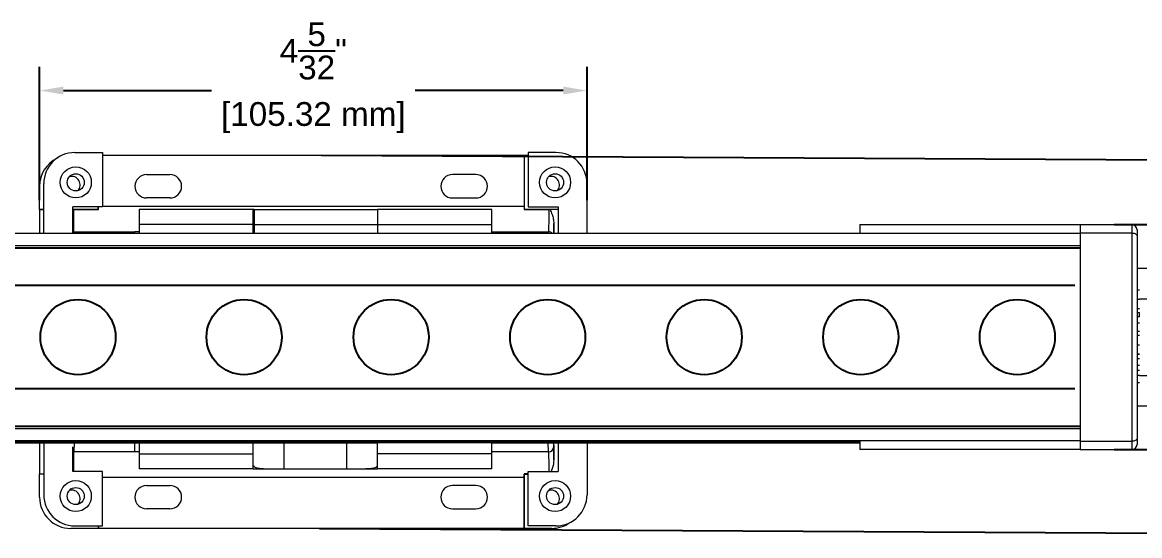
# Model space of a CAD drawing. Header units: inches. Extents: x 0.2 to 20.8, y -0.1 to 10.7.
# Drawn here: x 4.78 to 13.24, y -0.05 to 3.83 of the extents above; entities that cross this region are included whole.
import ezdxf

# ---------------------------------------------------------------- set-up
doc = ezdxf.new("R2010")
doc.units = ezdxf.units.IN
doc.header["$MEASUREMENT"] = 0
doc.layers.add('DIM', color=1, linetype='Continuous')
doc.layers.add('轮廓线层', color=7, linetype='Continuous', lineweight=25)
doc.styles.get("Standard").update_dxf_attribs({"font": 'Arial.ttf'})
doc.dimstyles.new('Standard .180IN', dxfattribs={"dimtxt": 0.18, "dimasz": 0.18, "dimexe": 0.18, "dimexo": 0.0625, "dimgap": 0.09, "dimtad": 0, "dimtih": 1, "dimtoh": 1, "dimdec": 5, "dimzin": 0, "dimdsep": 46, "dimlunit": 4, "dimtxsty": 'Standard', "dimcen": 0.09, "dimadec": 0, "dimazin": 0, "dimtfac": 1, "dimtdec": 5, "dimtofl": 0, "dimtmove": 0, "dimatfit": 3, "dimfxl": 1, "dimtolj": 1, "dimtzin": 0, "dimarcsym": 0})

# ---------------------------------------------------------------- blocks, each defined once
blk = doc.blocks.new('*D9')
at = {"layer": 'Defpoints', "color": 0, "transparency": 16777216}
for p in [(6.9801, 2.8267), (6.9642, 0), (16.5181, -0.0539)]:
    blk.add_point(p, dxfattribs=at)
at = {"layer": 'DIM', "color": 0, "lineweight": -2, "transparency": 16777216}
for p, q in [((7.0426, 2.8263), (16.714, 2.7718)), ((16.533, 2.5928), (16.5289, 1.8677)), ((16.5191, 0.1261), (16.5232, 0.8551)), ((7.0267, -0.0004), (16.6981, -0.0549))]:
    blk.add_line(p, q, dxfattribs=at)
at = {"layer": 'DIM', "color": 0, "transparency": 16777216}
for points in [[(16.503, 2.593), (16.563, 2.5927), (16.534, 2.7728)], [(16.4891, 0.1263), (16.5491, 0.126), (16.5181, -0.0539)]]:
    blk.add_solid(points, dxfattribs=at)
at = {"layer": 'DIM', "color": 0, "transparency": 16777216, "char_height": 0.18, "attachment_point": 5}
for s, insert in [('\\A1;2{\\H1x;\\S13/16;}"', (16.5261, 1.6631)), ('\\A1;[71.80 mm]', (16.5261, 1.1568))]:
    blk.add_mtext(s, dxfattribs=dict(at, insert=insert))
blk = doc.blocks.new('*D10')
at = {"layer": 'Defpoints', "color": 0, "transparency": 16777216}
for p in [(12.9831, 2.3001), (12.9831, 0.5963), (14.8567, 0.5963)]:
    blk.add_point(p, dxfattribs=at)
at = {"layer": 'DIM', "color": 0, "lineweight": -2, "transparency": 16777216}
for p, q in [((13.0456, 2.3001), (15.0367, 2.3001)), ((14.8567, 2.1201), (14.8567, 1.8945)), ((14.8567, 0.7763), (14.8567, 1.0019)), ((13.0456, 0.5963), (15.0367, 0.5963))]:
    blk.add_line(p, q, dxfattribs=at)
at = {"layer": 'DIM', "color": 0, "transparency": 16777216}
for points in [[(14.8267, 2.1201), (14.8867, 2.1201), (14.8567, 2.3001)], [(14.8267, 0.7763), (14.8867, 0.7763), (14.8567, 0.5963)]]:
    blk.add_solid(points, dxfattribs=at)
at = {"layer": 'DIM', "color": 0, "transparency": 16777216, "insert": (14.8567, 1.4482), "char_height": 0.18, "attachment_point": 5}
blk.add_mtext('\\A1;1{\\H1x;\\S23/32;}"\\P [43.28 mm]', dxfattribs=at)
blk = doc.blocks.new('*D14')
at = {"layer": 'Defpoints', "color": 0, "transparency": 16777216}
for p in [(4.907, 3.3152), (4.907, 2.4218), (9.0533, 2.4218)]:
    blk.add_point(p, dxfattribs=at)
at = {"layer": 'DIM', "color": 0, "lineweight": -2, "transparency": 16777216}
for p, q in [((4.907, 2.4843), (4.907, 3.4952)), ((9.0533, 2.4843), (9.0533, 3.4952)), ((5.087, 3.3152), (6.2087, 3.3152)), ((8.8733, 3.3152), (7.7516, 3.3152))]:
    blk.add_line(p, q, dxfattribs=at)
at = {"layer": 'DIM', "color": 0, "transparency": 16777216}
for points in [[(5.087, 3.3452), (5.087, 3.2852), (4.907, 3.3152)], [(8.8733, 3.3452), (8.8733, 3.2852), (9.0533, 3.3152)]]:
    blk.add_solid(points, dxfattribs=at)
at = {"layer": 'DIM', "color": 0, "transparency": 16777216, "char_height": 0.18, "attachment_point": 5}
for s, insert in [('\\A1;4{\\H1x;\\S5/32;}"', (6.9801, 3.6157)), ('\\A1;[105.32 mm]', (6.9801, 3.1106))]:
    blk.add_mtext(s, dxfattribs=dict(at, insert=insert))

msp = doc.modelspace()

# ---------------------------------------------------------------- linework, layer by layer
at = {"color": 0, "linetype": 'Continuous', "lineweight": 15}
for p, q in [((5.174409, 2.845842), (5.384447, 2.845842)), ((5.384447, 2.845842), (5.384447, 2.433617)), ((5.384447, 2.826688), (8.575782, 2.826688)), ((8.575782, 2.826688), (8.575782, 2.43789)), ((8.575782, 2.826688), (8.576468, 2.826688)), ((8.576468, 2.826688), (8.607657, 2.826688)), ((8.576468, 2.826688), (8.576468, 2.415148)), ((8.607657, 2.845842), (8.607657, 2.433617)), ((8.817695, 2.845842), (8.607657, 2.845842)), ((5.717687, 2.67867), (5.894355, 2.67867)), ((8.210668, 2.67867), (8.034001, 2.67867)), ((4.906977, 2.415148), (4.906977, 2.59113)), ((4.938852, 2.233393), (4.938852, 2.610285)), ((9.053252, 2.233393), (9.053252, 2.610285)), ((5.894355, 2.502002), (5.717687, 2.502002)), ((8.034001, 2.502002), (8.210668, 2.502002)), ((4.906977, 2.415148), (4.938852, 2.415148)), ((4.906977, 2.414462), (4.906977, 2.415148)), ((4.938852, 2.414462), (4.906977, 2.414462)), ((4.906977, 2.414462), (4.906977, 2.233393)), ((5.384447, 2.433617), (5.158705, 2.433617)), ((5.158705, 2.233393), (5.158705, 2.433617)), ((5.158705, 2.415148), (5.351888, 2.415148)), ((5.165334, 2.414475), (5.158705, 2.414467)), ((5.352561, 2.414475), (5.165334, 2.414475)), ((5.351888, 2.415148), (5.351888, 2.433617)), ((5.351888, 2.415148), (5.352561, 2.414475)), ((8.575782, 2.43789), (5.384447, 2.43789)), ((6.524937, 2.413987), (5.661227, 2.413987)), ((5.661227, 2.413987), (5.661227, 2.300654)), ((6.532789, 2.413987), (6.524937, 2.413987)), ((6.524937, 2.300654), (6.524937, 2.413987)), ((6.532789, 2.413987), (7.467167, 2.413987)), ((6.532789, 2.413987), (6.532789, 2.300654)), ((8.330877, 2.413987), (7.467167, 2.413987)), ((7.467167, 2.413987), (7.467167, 2.300654)), ((8.330877, 2.300654), (8.330877, 2.413987)), ((8.576468, 2.415148), (8.575795, 2.414475)), ((8.575795, 2.414475), (8.763021, 2.414475)), ((8.833399, 2.415148), (8.576468, 2.415148)), ((8.607657, 2.433617), (8.833399, 2.433617)), ((8.773387, 2.414462), (8.763021, 2.414475)), ((8.833399, 2.414462), (8.773387, 2.414462)), ((8.833399, 2.433617), (8.833399, 2.233393)), ((6.524937, 2.300654), (5.661227, 2.300654)), ((5.661227, 2.300654), (5.661227, 2.233393)), ((6.524937, 2.233393), (6.524937, 2.300654)), ((6.532789, 2.300654), (7.467167, 2.300654)), ((6.532789, 2.300654), (6.532789, 2.233393)), ((7.467167, 2.300654), (7.467167, 2.233393)), ((7.467167, 2.300654), (8.330877, 2.300654)), ((8.330877, 2.233393), (8.330877, 2.300654)), ((8.801955, 2.233393), (8.801955, 2.308198)), ((11.118305, 2.300134), (11.118305, 2.233393)), ((11.118305, 2.300134), (12.786836, 2.300134)), ((12.786836, 2.300134), (13.179431, 2.300134)), ((12.786836, 2.300134), (12.786836, 2.236101)), ((13.179431, 2.300134), (13.179431, 2.236101)), ((12.786836, 2.233393), (1.205268, 2.233393)), ((5.166913, 2.246623), (5.629353, 2.246623)), ((5.166913, 2.246623), (5.167413, 2.233393)), ((5.629353, 2.247073), (5.661227, 2.247073)), ((5.629353, 2.246623), (5.629353, 2.247073)), ((5.629353, 2.233393), (5.629353, 2.246623)), ((8.330877, 2.246623), (8.761443, 2.246623)), ((8.760943, 2.233393), (8.761443, 2.246623)), ((12.786836, 2.236101), (12.786836, 0.660303)), ((13.179431, 2.236101), (12.786836, 2.236101)), ((13.179431, 2.236101), (13.179431, 0.660303)), ((12.786836, 2.138847), (1.205268, 2.138847)), ((1.205268, 2.127392), (12.786836, 2.127392)), ((1.205268, 2.121257), (12.786836, 2.121257)), ((13.583805, 1.968391), (13.218691, 1.968391)), ((13.218691, 1.80722), (13.23832, 1.80722)), ((13.218691, 1.736433), (13.23832, 1.736433)), ((13.23832, 1.738723), (13.583805, 1.738723)), ((13.218691, 1.665163), (13.23832, 1.665163)), ((13.218691, 1.634168), (13.23832, 1.634168)), ((13.23832, 1.603174), (13.23832, 1.634168)), ((13.23832, 1.603174), (13.218691, 1.603174)), ((13.23832, 1.601358), (13.218691, 1.601358)), ((13.23832, 1.554624), (13.218691, 1.554624)), ((13.23832, 1.492111), (13.218691, 1.492111)), ((13.218691, 1.463699), (13.23832, 1.463699)), ((13.218691, 1.389845), (13.23832, 1.389845)), ((13.23832, 1.319664), (13.218691, 1.319664)), ((13.218691, 1.319543), (13.23832, 1.319543)), ((13.23832, 1.282899), (13.218691, 1.282899)), ((13.23832, 1.232694), (13.218691, 1.232694)), ((13.23832, 1.194556), (13.218691, 1.194556)), ((13.23832, 1.157226), (13.218691, 1.157226)), ((13.218691, 1.104681), (13.23832, 1.104681)), ((13.23832, 1.157681), (13.583805, 1.157681)), ((13.218691, 0.928013), (13.583805, 0.928013)), ((12.786836, 0.775147), (1.205268, 0.775147)), ((12.786836, 0.769012), (1.205268, 0.769012)), ((1.205268, 0.757557), (12.786836, 0.757557)), ((12.786836, 0.663011), (1.205268, 0.663011)), ((11.118305, 0.655159), (2.873799, 0.655159)), ((2.873799, 0.647307), (5.661227, 0.647307)), ((4.906977, 0.647307), (4.906977, 0.412225)), ((4.938852, 0.647307), (4.938852, 0.254712)), ((5.158705, 0.43138), (5.158705, 0.617447)), ((5.169454, 0.647307), (5.166913, 0.580065)), ((5.629353, 0.580065), (5.629353, 0.647307)), ((5.661227, 0.647307), (6.524937, 0.647307)), ((5.661227, 0.647307), (5.661227, 0.564342)), ((6.524937, 0.564342), (6.524937, 0.647307)), ((6.524937, 0.647307), (7.467167, 0.647307)), ((6.760495, 0.451009), (6.760495, 0.647307)), ((7.231609, 0.647307), (7.231609, 0.451009)), ((8.330877, 0.647307), (7.467167, 0.647307)), ((7.467167, 0.564342), (7.467167, 0.647307)), ((8.330877, 0.564342), (8.330877, 0.647307)), ((8.330877, 0.647307), (11.118305, 0.647307)), ((8.761443, 0.580065), (8.758901, 0.647307)), ((8.799605, 0.647307), (8.800701, 0.618318)), ((8.801955, 0.518489), (8.801955, 0.647307)), ((8.833399, 0.647307), (8.833399, 0.43138)), ((9.053252, 0.647307), (9.053252, 0.254712)), ((11.118305, 0.663011), (11.118305, 0.59627)), ((12.786836, 0.59627), (11.118305, 0.59627)), ((12.786836, 0.660303), (13.179431, 0.660303)), ((12.786836, 0.660303), (12.786836, 0.59627)), ((12.786836, 0.59627), (13.179431, 0.59627)), ((13.179431, 0.660303), (13.179431, 0.59627)), ((5.629353, 0.580065), (5.166913, 0.580065)), ((5.629353, 0.579615), (5.629353, 0.580065)), ((5.661227, 0.579615), (5.629353, 0.579615)), ((5.661227, 0.564342), (6.524937, 0.564342)), ((5.661227, 0.564342), (5.661227, 0.451009)), ((6.524937, 0.451009), (6.524937, 0.564342)), ((8.330877, 0.564342), (7.467167, 0.564342)), ((7.467167, 0.451009), (7.467167, 0.564342)), ((8.761443, 0.580065), (8.330877, 0.580065)), ((8.330877, 0.451009), (8.330877, 0.564342)), ((5.384447, 0.43138), (5.158705, 0.43138)), ((5.384447, 0.019154), (5.384447, 0.43138)), ((6.524937, 0.451009), (5.661227, 0.451009)), ((6.524937, 0.451009), (6.760495, 0.451009)), ((6.760495, 0.451009), (7.231609, 0.451009)), ((7.231609, 0.451009), (7.467167, 0.451009)), ((8.330877, 0.451009), (7.467167, 0.451009)), ((8.607657, 0.019154), (8.607657, 0.43138)), ((8.607657, 0.43138), (8.833399, 0.43138)), ((4.906977, 0.412225), (4.938852, 0.412225)), ((4.906977, 0.41154), (4.906977, 0.412225)), ((4.938852, 0.41154), (4.906977, 0.41154)), ((4.906977, 0.235557), (4.906977, 0.41154)), ((5.384447, 0.388798), (8.575782, 0.388798)), ((8.575782, 0.388798), (8.575782, 0)), ((8.607657, 0.412213), (8.575795, 0.412213)), ((8.575795, 0.412213), (8.576468, 0.41154)), ((8.576468, 0.41154), (8.607657, 0.41154)), ((8.576468, 0), (8.576468, 0.41154)), ((5.717687, 0.324685), (5.894355, 0.324685)), ((8.210668, 0.324685), (8.034001, 0.324685)), ((5.894355, 0.148017), (5.717687, 0.148017)), ((8.034001, 0.148017), (8.210668, 0.148017)), ((5.174409, 0.019154), (5.384447, 0.019154)), ((5.351888, 0.019154), (5.351888, 0)), ((5.352573, 0.019154), (5.352573, 0)), ((8.817695, 0.019154), (8.607657, 0.019154)), ((5.351888, 0), (5.142535, 0)), ((5.352573, 0), (5.351888, 0)), ((8.575782, 0), (5.352573, 0)), ((8.576468, 0), (8.575782, 0)), ((8.785821, 0), (8.576468, 0))]:
    msp.add_line(p, q, dxfattribs=at)
at = {"color": 0, "linetype": 'Continuous', "lineweight": 15, "flags": 128}
for points in [[(5.158705, 2.245762), (5.159263, 2.245875), (5.166913, 2.246623)], [(5.166913, 0.580065), (5.159263, 0.580812), (5.158705, 0.580926)]]:
    msp.add_lwpolyline(points, dxfattribs=at)
at = {"color": 0, "linetype": 'Continuous', "lineweight": 15}
for centre, radius in [((5.181083, 2.620099), 0.117779), ((8.811021, 2.620099), 0.117779), ((5.181083, 2.620099), 0.064778), ((8.811021, 2.620099), 0.064778), ((5.181083, 0.244897), 0.117779), ((8.811021, 0.244897), 0.117779), ((5.181083, 0.244897), 0.064778), ((8.811021, 0.244897), 0.064778)]:
    msp.add_circle(centre, radius, dxfattribs=at)
for centre, radius, start, end in [((5.142535, 2.59113), 0.235557, 116.4757773, 180), ((5.174409, 2.610285), 0.235557, 90, 180), ((8.817695, 2.610285), 0.235557, 0, 90), ((5.149209, 2.600945), 0.064778, 317.6832985, 104.3227759), ((5.717687, 2.590336), 0.088334, 90, 270), ((5.894355, 2.590336), 0.088334, 270, 90), ((8.034001, 2.590336), 0.088334, 90, 270), ((8.210668, 2.590336), 0.088334, 270, 90), ((8.779147, 2.600945), 0.064778, 317.6832985, 104.3227759), ((13.179431, 2.260875), 0.03926, 0, 90), ((8.761498, 2.206923), 0.0397, 41.816367, 90.0800119), ((8.761851, 0.618917), 0.038855, 269.398615, 359.1161076), ((13.179431, 0.635529), 0.03926, 270, 360), ((5.174409, 0.254712), 0.235557, 180, 270), ((5.149209, 0.225742), 0.064778, 317.6832985, 104.3227759), ((5.717687, 0.236351), 0.088334, 90, 270), ((5.894355, 0.236351), 0.088334, 270, 90), ((8.034001, 0.236351), 0.088334, 90, 270), ((8.210668, 0.236351), 0.088334, 270, 90), ((8.779147, 0.225742), 0.064778, 317.6832985, 104.3227759), ((8.817695, 0.254712), 0.235557, 270, 0), ((5.142535, 0.235557), 0.235557, 180, 270), ((8.785821, 0.235557), 0.235557, 270, 305.5302971)]:
    msp.add_arc(centre, radius, start, end, dxfattribs=at)
for centre, start_param, end_param in [((5.35086, 2.43789), 4.59282058, 4.71238898), ((8.577495, 2.43789), 1.57079633, 1.69036473), ((8.577495, 0.388798), 1.45122792, 1.57079633)]:
    msp.add_ellipse(centre, major_axis=(0, 0.196298), ratio=0.00872687, start_param=start_param, end_param=end_param, dxfattribs=at)
for points, knots in [([(5.166913, 2.246623), (5.166697, 2.253558), (5.166298, 2.266325), (5.165809, 2.306665), (5.165464, 2.355864), (5.165377, 2.39524), (5.165334, 2.414475)], [0, 0, 0, 0, 0.27157764, 0.4999869, 0.75575996, 1, 1, 1, 1]), ([(6.532789, 2.397608), (6.532243, 2.39742), (6.524453, 2.394734), (6.524704, 2.389846), (6.524937, 2.385301)], [0, 0, 0, 0, 0.07006791, 1, 1, 1, 1]), ([(8.763021, 2.414475), (8.762979, 2.395241), (8.762891, 2.355864), (8.762546, 2.306666), (8.762057, 2.266326), (8.761659, 2.253558), (8.761443, 2.246623)], [0, 0, 0, 0, 0.24423652, 0.50001311, 0.72841738, 1, 1, 1, 1]), ([(8.773387, 2.414462), (8.778407, 2.40238), (8.787938, 2.37944), (8.799114, 2.34404), (8.801, 2.320237), (8.801955, 2.308198)], [0, 0, 0, 0, 0.35484025, 0.67369131, 1, 1, 1, 1]), ([(8.801955, 2.308198), (8.801795, 2.283422), (8.801586, 2.251051), (8.801268, 2.236749), (8.801194, 2.233393)], [0, 0, 0, 0, 0.76536983, 1, 1, 1, 1]), ([(13.179431, 2.236101), (13.184994, 2.235731), (13.196572, 2.234962), (13.209741, 2.229291), (13.217405, 2.222239), (13.218273, 2.217442), (13.218691, 2.215137)], [0, 0, 0, 0, 0.27026133, 0.56242939, 0.78973642, 1, 1, 1, 1]), ([(13.218691, 2.260875), (13.218691, 2.260294), (13.218691, 2.259113), (13.218691, 2.24951), (13.218691, 2.234995), (13.218691, 2.221685), (13.218691, 2.215137)], [0, 0, 0, 0, 0.24599279, 0.5, 0.75400721, 1, 1, 1, 1]), ([(13.218691, 2.215137), (13.218691, 2.158753), (13.218691, 2.044278), (13.218691, 1.85511), (13.218691, 1.654961), (13.218691, 1.448202), (13.218691, 1.241443), (13.218691, 1.041294), (13.218691, 0.852125), (13.218691, 0.737651), (13.218691, 0.681267)], [0, 0, 0, 0, 0.12064772, 0.24495032, 0.37181475, 0.5, 0.62818525, 0.75504968, 0.87935228, 1, 1, 1, 1]), ([(13.218691, 0.681267), (13.217999, 0.678296), (13.216558, 0.672114), (13.205939, 0.665082), (13.192732, 0.660989), (13.183748, 0.660526), (13.179431, 0.660303)], [0, 0, 0, 0, 0.27026133, 0.56242939, 0.78973642, 1, 1, 1, 1]), ([(13.218691, 0.681267), (13.218691, 0.674719), (13.218691, 0.661409), (13.218691, 0.646893), (13.218691, 0.637291), (13.218691, 0.63611), (13.218691, 0.635529)], [0, 0, 0, 0, 0.24599279, 0.5, 0.75400721, 1, 1, 1, 1]), ([(8.800701, 0.618318), (8.800952, 0.608594), (8.801453, 0.589148), (8.801788, 0.542042), (8.801955, 0.518489)], [0, 0, 0, 0, 0.50000331, 1, 1, 1, 1]), ([(5.16539, 0.43138), (5.165419, 0.444015), (5.165496, 0.476702), (5.165811, 0.519947), (5.166298, 0.560384), (5.166696, 0.573137), (5.166913, 0.580065)], [0, 0, 0, 0, 0.17578423, 0.45472745, 0.70381914, 1, 1, 1, 1]), ([(8.761443, 0.580065), (8.761659, 0.573137), (8.762058, 0.560384), (8.762544, 0.519948), (8.762859, 0.476703), (8.762936, 0.444016), (8.762966, 0.43138)], [0, 0, 0, 0, 0.29617544, 0.54527259, 0.82421198, 1, 1, 1, 1]), ([(8.801955, 0.518489), (8.799832, 0.499221), (8.79652, 0.46915), (8.784856, 0.441362), (8.780666, 0.43138)], [0, 0, 0, 0, 0.64076354, 1, 1, 1, 1]), ([(6.524937, 0.479695), (6.527383, 0.473971), (6.532275, 0.462518), (6.571615, 0.454355), (6.630095, 0.451275), (6.696563, 0.451), (6.7416, 0.451007), (6.760495, 0.451009)], [0, 0, 0, 0, 0.2129441, 0.42606122, 0.63604363, 0.8473103, 1, 1, 1, 1]), ([(7.231609, 0.451009), (7.258078, 0.450993), (7.311016, 0.45096), (7.381523, 0.451745), (7.434497, 0.456216), (7.463006, 0.465573), (7.465945, 0.475549), (7.467167, 0.479695)], [0, 0, 0, 0, 0.21332547, 0.42666438, 0.63945505, 0.85014277, 1, 1, 1, 1])]:
    msp.add_open_spline(points, degree=3, knots=knots, dxfattribs=at)
at = {"layer": '轮廓线层', "color": 0}
for p, q in [((1.205268, 1.840797), (12.7476, 1.840797)), ((12.7476, 1.055606), (1.205268, 1.055606))]:
    msp.add_line(p, q, dxfattribs=at)
for centre in [(5.197965, 1.448202), (6.456233, 1.448202), (7.569241, 1.448202), (8.75488, 1.448202), (9.940518, 1.448202), (11.126157, 1.448202), (12.311795, 1.448202)]:
    msp.add_circle(centre, 0.284632, dxfattribs=at)

# ---------------------------------------------------------------- dimensions: what is measured, and where the dimension line sits
at = {"layer": 'DIM'}
dim = msp.add_linear_dim(base=(4.9069773, 3.3151604), p1=(9.0532524, 2.4218387), p2=(4.9069773, 2.4218387), dimstyle='Standard .180IN', override={"dimpost": '\\X'}, dxfattribs=at)
dim.commit()
dim.dimension.update_dxf_attribs({"geometry": '*D14', "text_midpoint": (6.9801149, 3.3151604), "dimtype": 160})
for base, p1, p2, angle, picture, middle, dimtype in [((16.518088, -0.053866), (6.980115, 2.826688), (6.964178, 0), 269.6769652, '*D9', (16.526067, 1.361383), 161), ((14.856707, 0.59627), (12.983133, 2.300134), (12.983133, 0.59627), 90, '*D10', (14.856707, 1.448202), 160)]:
    dim = msp.add_linear_dim(base=base, p1=p1, p2=p2, angle=angle, dimstyle='Standard .180IN', override={"dimpost": '\\X'}, dxfattribs=at)
    dim.commit()
    dim.dimension.update_dxf_attribs({"geometry": picture, "text_midpoint": middle, "dimtype": dimtype})

doc.saveas('drawing.dxf')
